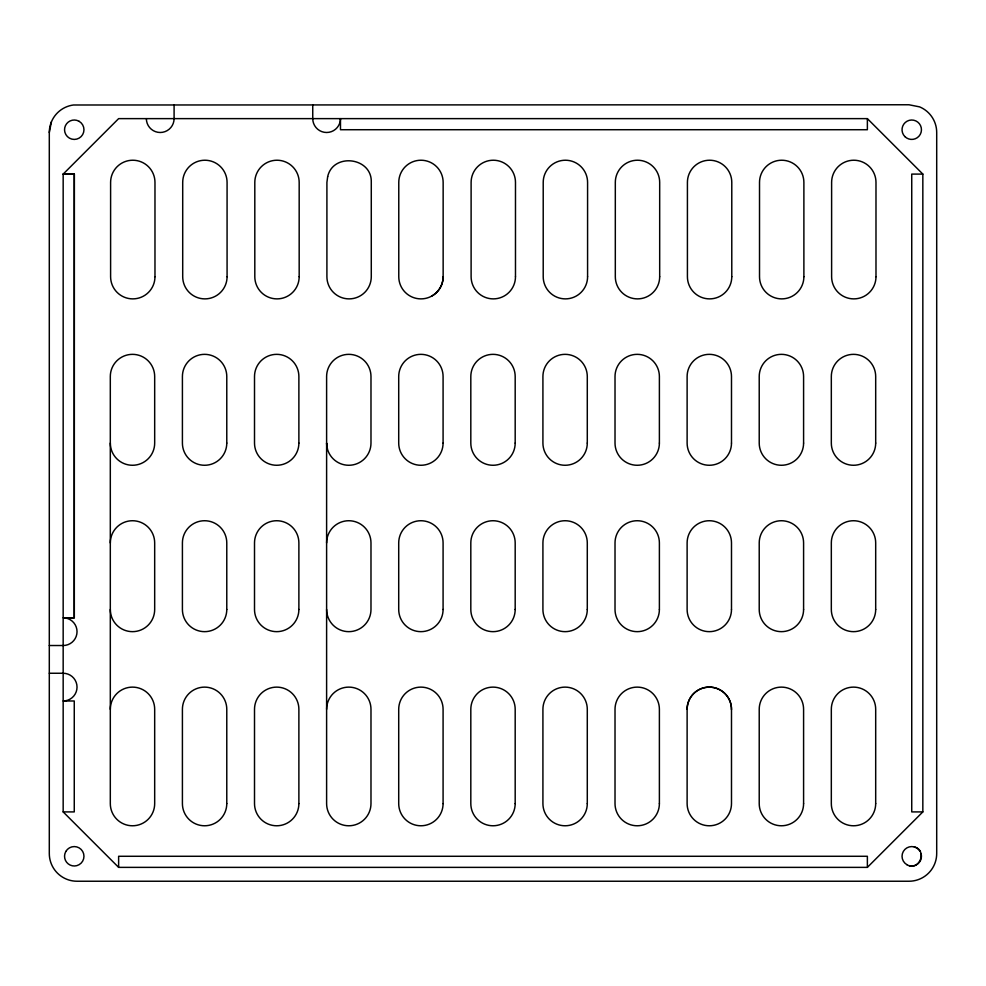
<?xml version="1.0" encoding="UTF-8"?>
<svg xmlns="http://www.w3.org/2000/svg" width="986" height="986" viewBox="0 0 986 986"><rect width="100%" height="100%" fill="white"/><g stroke="black" fill="none" stroke-linecap="round" stroke-linejoin="round"><path stroke-width="1.48" d="M49.3 132.494A27.731 27.731 0 0 1 73.408 104.997L908.969 104.762L919.581 106.87A27.731 27.731 0 0 1 936.7 132.494L936.7 853.506A27.731 27.731 0 0 1 908.969 881.237L77.031 881.237A27.731 27.731 0 0 1 49.3 853.506L49.3 132.494L51.408 121.882M867.372 867.372L922.834 811.909L922.834 174.091L867.372 118.628L118.628 118.628L63.166 174.091L63.166 811.909L118.628 867.372L867.372 867.372L867.372 856.279L118.628 856.279L118.628 867.372M922.834 174.091L911.742 174.091L911.742 811.909L922.834 811.909M67.319 617.791L74.32 617.791L74.32 174.091L74.258 617.791L63.19 617.791A13.866 13.866 0 0 1 77.031 631.656A13.866 13.866 0 0 1 63.166 645.522L49.3 645.522M49.3 673.253L63.166 673.253A13.866 13.866 0 0 1 77.031 687.119A13.866 13.866 0 0 1 63.166 700.984L74.258 700.984L74.258 811.909L63.166 811.909M906.886 864.685C919.001 872.055 928.036 850.252 914.256 846.9M327.364 448.827L326.612 443.084A22.185 22.185 0 0 0 348.797 465.269A22.185 22.185 0 0 0 370.982 443.084L370.982 376.529A22.185 22.185 0 0 0 348.797 354.344A22.185 22.185 0 0 0 326.612 376.529L326.612 803.59A22.185 22.185 0 0 0 348.797 825.775A22.185 22.185 0 0 0 370.982 803.59L370.982 709.304A22.185 22.185 0 0 0 348.797 687.119A22.185 22.185 0 0 0 326.612 709.304M867.372 118.628L867.372 129.721L340.478 129.721L340.478 118.628A13.866 13.866 0 0 1 326.612 132.494A13.866 13.866 0 0 1 312.747 118.628L312.747 104.762M731.489 709.304L731.489 803.59A22.185 22.185 0 0 1 709.304 825.775A22.185 22.185 0 0 1 687.119 803.59L687.119 709.304A22.185 22.185 0 0 1 709.304 687.119A22.185 22.185 0 0 1 731.489 709.304A22.185 22.185 0 0 0 709.304 687.119A22.185 22.185 0 0 0 687.119 709.304M443.145 276.696L443.145 182.41A22.185 22.185 0 0 0 420.96 160.225A22.185 22.185 0 0 0 398.775 182.41L398.775 276.696A22.185 22.185 0 0 0 420.96 298.881A22.185 22.185 0 0 0 443.145 276.696A22.185 22.185 0 0 1 432.053 295.911M174.091 104.762L174.091 118.628A13.866 13.866 0 0 1 160.225 132.494A13.866 13.866 0 0 1 146.359 118.628M921.121 853.765A9.712 9.712 0 0 1 909.228 865.659M906.886 864.685A9.712 9.712 0 0 1 904.877 849.414A9.712 9.712 0 0 1 920.148 851.423M326.612 609.471A22.185 22.185 0 0 0 348.797 631.656A22.185 22.185 0 0 0 370.982 609.471L370.982 542.916A22.185 22.185 0 0 0 348.797 520.731A22.185 22.185 0 0 0 326.612 542.916M110.309 709.304A22.185 22.185 0 0 1 132.494 687.119A22.185 22.185 0 0 1 154.679 709.304L154.679 803.59A22.185 22.185 0 0 1 132.494 825.775A22.185 22.185 0 0 1 110.309 803.59L110.309 376.529A22.185 22.185 0 0 1 132.494 354.344A22.185 22.185 0 0 1 154.679 376.529L154.679 443.084A22.185 22.185 0 0 1 132.494 465.269A22.185 22.185 0 0 1 110.309 443.084M110.309 609.471A22.185 22.185 0 0 0 132.494 631.656A22.185 22.185 0 0 0 154.679 609.471L154.679 542.916A22.185 22.185 0 0 0 132.494 520.731A22.185 22.185 0 0 0 110.309 542.916M327.672 176.667L326.908 182.41L326.908 276.696A22.185 22.185 0 0 0 349.093 298.881A22.185 22.185 0 0 0 371.278 276.696L371.278 181.88C371.796 157.205 332.985 152.547 327.672 176.667M65.852 851.423L64.879 853.765A9.712 9.712 0 0 0 76.772 865.659L79.114 864.685A9.712 9.712 0 0 0 81.123 849.414A9.712 9.712 0 0 0 65.852 851.423M63.19 174.091L74.258 174.091L63.19 174.091M79.114 121.315L76.772 120.341A9.712 9.712 0 0 0 64.879 132.235L65.852 134.577A9.712 9.712 0 0 0 81.123 136.586A9.712 9.712 0 0 0 79.114 121.315M875.987 276.696L875.987 182.41A22.185 22.185 0 0 0 853.802 160.225A22.185 22.185 0 0 0 831.617 182.41L831.617 276.696A22.185 22.185 0 0 0 853.802 298.881A22.185 22.185 0 0 0 875.987 276.696M875.691 443.084L875.691 376.529A22.185 22.185 0 0 0 853.506 354.344A22.185 22.185 0 0 0 831.321 376.529L831.321 443.084A22.185 22.185 0 0 0 853.506 465.269A22.185 22.185 0 0 0 875.691 443.084M875.691 609.471L875.691 542.916A22.185 22.185 0 0 0 853.506 520.731A22.185 22.185 0 0 0 831.321 542.916L831.321 609.471A22.185 22.185 0 0 0 853.506 631.656A22.185 22.185 0 0 0 875.691 609.471M875.691 803.59L875.691 709.304A22.185 22.185 0 0 0 853.506 687.119A22.185 22.185 0 0 0 831.321 709.304L831.321 803.59A22.185 22.185 0 0 0 853.506 825.775A22.185 22.185 0 0 0 875.691 803.59M803.886 276.696L803.886 182.41A22.185 22.185 0 0 0 781.701 160.225A22.185 22.185 0 0 0 759.516 182.41L759.516 276.696A22.185 22.185 0 0 0 781.701 298.881A22.185 22.185 0 0 0 803.886 276.696M803.59 443.084L803.59 376.529A22.185 22.185 0 0 0 781.405 354.344A22.185 22.185 0 0 0 759.22 376.529L759.22 443.084A22.185 22.185 0 0 0 781.405 465.269A22.185 22.185 0 0 0 803.59 443.084M803.59 609.471L803.59 542.916A22.185 22.185 0 0 0 781.405 520.731A22.185 22.185 0 0 0 759.22 542.916L759.22 609.471A22.185 22.185 0 0 0 781.405 631.656A22.185 22.185 0 0 0 803.59 609.471M803.59 803.59L803.59 709.304A22.185 22.185 0 0 0 781.405 687.119A22.185 22.185 0 0 0 759.22 709.304L759.22 803.59A22.185 22.185 0 0 0 781.405 825.775A22.185 22.185 0 0 0 803.59 803.59M731.785 276.696L731.785 182.41A22.185 22.185 0 0 0 709.6 160.225A22.185 22.185 0 0 0 687.415 182.41L687.415 276.696A22.185 22.185 0 0 0 709.6 298.881A22.185 22.185 0 0 0 731.785 276.696M731.489 443.084L731.489 376.529A22.185 22.185 0 0 0 709.304 354.344A22.185 22.185 0 0 0 687.119 376.529L687.119 443.084A22.185 22.185 0 0 0 709.304 465.269A22.185 22.185 0 0 0 731.489 443.084M731.489 609.471L731.489 542.916A22.185 22.185 0 0 0 709.304 520.731A22.185 22.185 0 0 0 687.119 542.916L687.119 609.471A22.185 22.185 0 0 0 709.304 631.656A22.185 22.185 0 0 0 731.489 609.471M659.683 276.696L659.683 182.41A22.185 22.185 0 0 0 637.498 160.225A22.185 22.185 0 0 0 615.313 182.41L615.313 276.696A22.185 22.185 0 0 0 637.498 298.881A22.185 22.185 0 0 0 659.683 276.696M659.387 443.084L659.387 376.529A22.185 22.185 0 0 0 637.202 354.344A22.185 22.185 0 0 0 615.017 376.529L615.017 443.084A22.185 22.185 0 0 0 637.202 465.269A22.185 22.185 0 0 0 659.387 443.084M659.387 609.471L659.387 542.916A22.185 22.185 0 0 0 637.202 520.731A22.185 22.185 0 0 0 615.017 542.916L615.017 609.471A22.185 22.185 0 0 0 637.202 631.656A22.185 22.185 0 0 0 659.387 609.471M659.387 803.59L659.387 709.304A22.185 22.185 0 0 0 637.202 687.119A22.185 22.185 0 0 0 615.017 709.304L615.017 803.59A22.185 22.185 0 0 0 637.202 825.775A22.185 22.185 0 0 0 659.387 803.59M587.582 276.696L587.582 182.41A22.185 22.185 0 0 0 565.397 160.225A22.185 22.185 0 0 0 543.212 182.41L543.212 276.696A22.185 22.185 0 0 0 565.397 298.881A22.185 22.185 0 0 0 587.582 276.696M587.286 443.084L587.286 376.529A22.185 22.185 0 0 0 565.101 354.344A22.185 22.185 0 0 0 542.916 376.529L542.916 443.084A22.185 22.185 0 0 0 565.101 465.269A22.185 22.185 0 0 0 587.286 443.084M587.286 609.471L587.286 542.916A22.185 22.185 0 0 0 565.101 520.731A22.185 22.185 0 0 0 542.916 542.916L542.916 609.471A22.185 22.185 0 0 0 565.101 631.656A22.185 22.185 0 0 0 587.286 609.471M587.286 803.59L587.286 709.304A22.185 22.185 0 0 0 565.101 687.119A22.185 22.185 0 0 0 542.916 709.304L542.916 803.59A22.185 22.185 0 0 0 565.101 825.775A22.185 22.185 0 0 0 587.286 803.59M515.481 276.696L515.481 182.41A22.185 22.185 0 0 0 493.296 160.225A22.185 22.185 0 0 0 471.111 182.41L471.111 276.696A22.185 22.185 0 0 0 493.296 298.881A22.185 22.185 0 0 0 515.481 276.696M515.185 443.084L515.185 376.529A22.185 22.185 0 0 0 493 354.344A22.185 22.185 0 0 0 470.815 376.529L470.815 443.084A22.185 22.185 0 0 0 493 465.269A22.185 22.185 0 0 0 515.185 443.084M515.185 609.471L515.185 542.916A22.185 22.185 0 0 0 493 520.731A22.185 22.185 0 0 0 470.815 542.916L470.815 609.471A22.185 22.185 0 0 0 493 631.656A22.185 22.185 0 0 0 515.185 609.471M515.185 803.59L515.185 709.304A22.185 22.185 0 0 0 493 687.119A22.185 22.185 0 0 0 470.815 709.304L470.815 803.59A22.185 22.185 0 0 0 493 825.775A22.185 22.185 0 0 0 515.185 803.59M443.084 443.084L443.084 376.529A22.185 22.185 0 0 0 420.899 354.344A22.185 22.185 0 0 0 398.714 376.529L398.714 443.084A22.185 22.185 0 0 0 420.899 465.269A22.185 22.185 0 0 0 443.084 443.084M443.084 609.471L443.084 542.916A22.185 22.185 0 0 0 420.899 520.731A22.185 22.185 0 0 0 398.714 542.916L398.714 609.471A22.185 22.185 0 0 0 420.899 631.656A22.185 22.185 0 0 0 443.084 609.471M443.084 803.59L443.084 709.304A22.185 22.185 0 0 0 420.899 687.119A22.185 22.185 0 0 0 398.714 709.304L398.714 803.59A22.185 22.185 0 0 0 420.899 825.775A22.185 22.185 0 0 0 443.084 803.59M299.177 276.696L299.177 182.41A22.185 22.185 0 0 0 276.992 160.225A22.185 22.185 0 0 0 254.807 182.41L254.807 276.696A22.185 22.185 0 0 0 276.992 298.881A22.185 22.185 0 0 0 299.177 276.696M298.881 443.084L298.881 376.529A22.185 22.185 0 0 0 276.696 354.344A22.185 22.185 0 0 0 254.511 376.529L254.511 443.084A22.185 22.185 0 0 0 276.696 465.269A22.185 22.185 0 0 0 298.881 443.084M298.881 609.471L298.881 542.916A22.185 22.185 0 0 0 276.696 520.731A22.185 22.185 0 0 0 254.511 542.916L254.511 609.471A22.185 22.185 0 0 0 276.696 631.656A22.185 22.185 0 0 0 298.881 609.471M298.881 803.59L298.881 709.304A22.185 22.185 0 0 0 276.696 687.119A22.185 22.185 0 0 0 254.511 709.304L254.511 803.59A22.185 22.185 0 0 0 276.696 825.775A22.185 22.185 0 0 0 298.881 803.59M227.076 276.696L227.076 182.41A22.185 22.185 0 0 0 204.891 160.225A22.185 22.185 0 0 0 182.706 182.41L182.706 276.696A22.185 22.185 0 0 0 204.891 298.881A22.185 22.185 0 0 0 227.076 276.696M226.78 443.084L226.78 376.529A22.185 22.185 0 0 0 204.595 354.344A22.185 22.185 0 0 0 182.41 376.529L182.41 443.084A22.185 22.185 0 0 0 204.595 465.269A22.185 22.185 0 0 0 226.78 443.084M226.78 609.471L226.78 542.916A22.185 22.185 0 0 0 204.595 520.731A22.185 22.185 0 0 0 182.41 542.916L182.41 609.471A22.185 22.185 0 0 0 204.595 631.656A22.185 22.185 0 0 0 226.78 609.471M226.78 803.59L226.78 709.304A22.185 22.185 0 0 0 204.595 687.119A22.185 22.185 0 0 0 182.41 709.304L182.41 803.59A22.185 22.185 0 0 0 204.595 825.775A22.185 22.185 0 0 0 226.78 803.59M154.975 276.696L154.975 182.41A22.185 22.185 0 0 0 132.79 160.225A22.185 22.185 0 0 0 110.605 182.41L110.605 276.696A22.185 22.185 0 0 0 132.79 298.881A22.185 22.185 0 0 0 154.975 276.696M904.877 136.586A9.712 9.712 0 0 0 921.121 132.235A9.712 9.712 0 0 0 909.228 120.341A9.712 9.712 0 0 0 904.877 136.586"/></g></svg>
